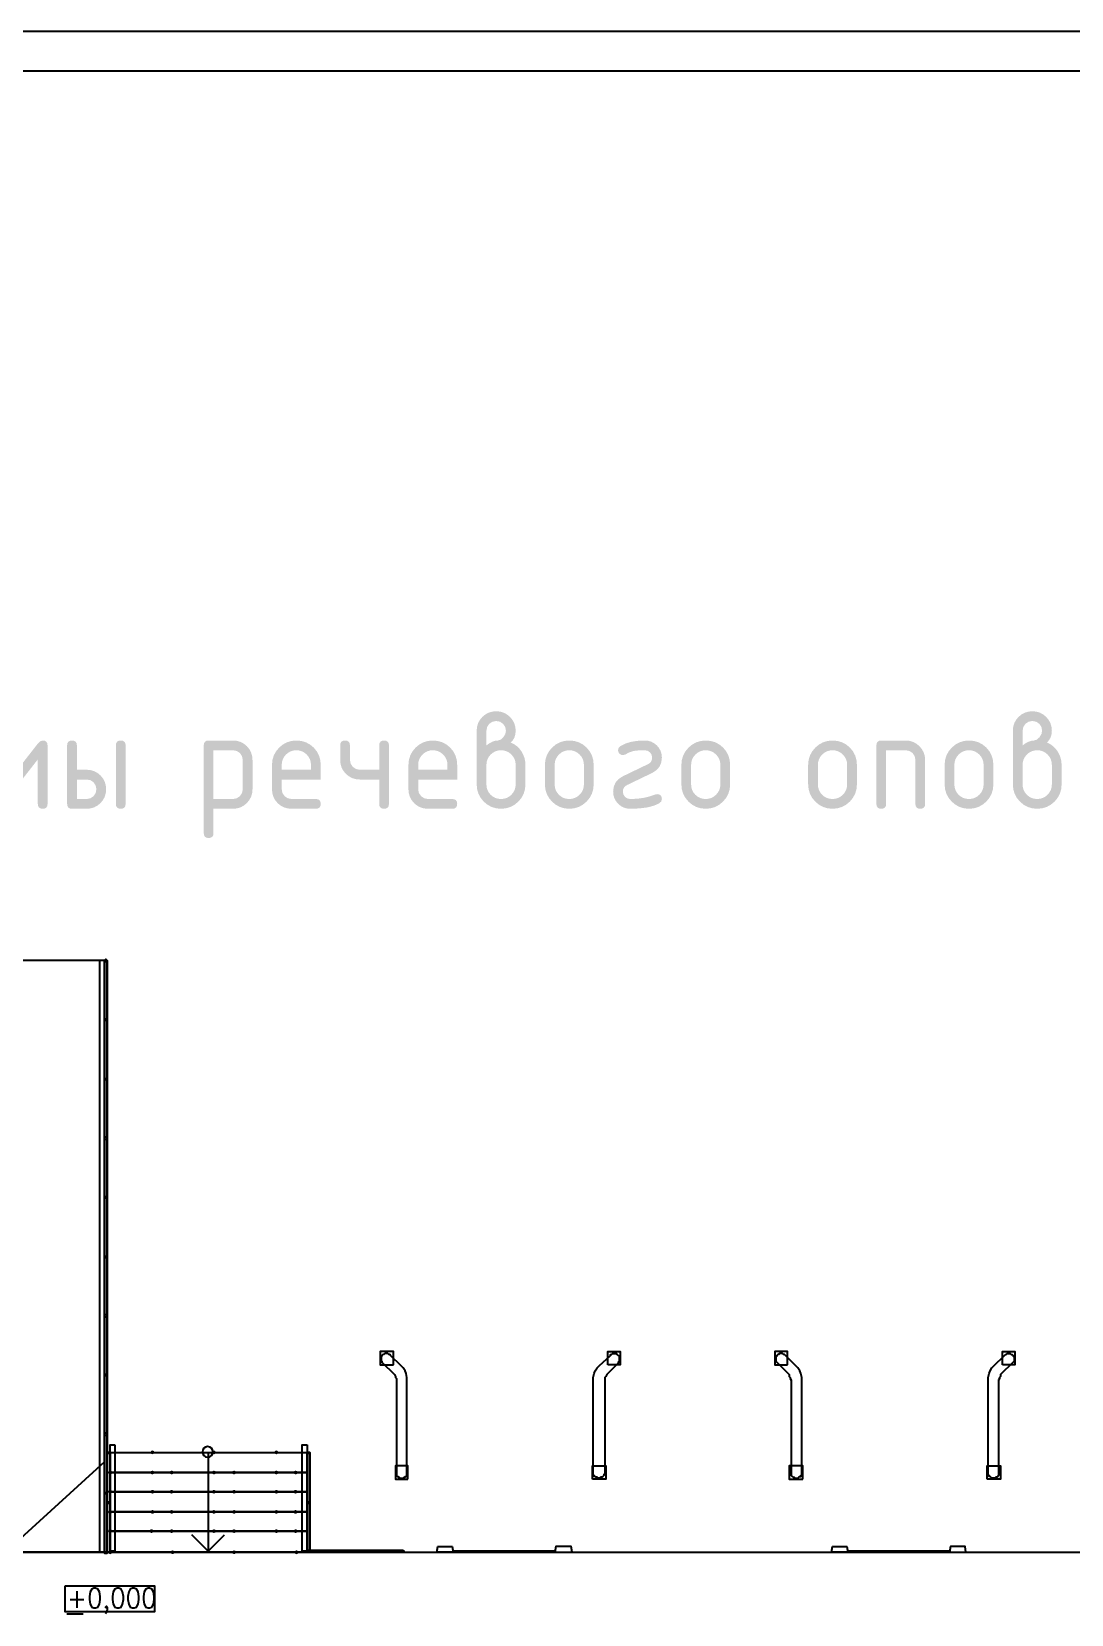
# Model space of a CAD drawing. Header units: millimetres. Extents: x 0 to 420, y 0 to 297.
# Drawn here: x 243.8 to 289.6, y 227.2 to 296.9 of the extents above; entities that cross this region are included whole.
import ezdxf

# ---------------------------------------------------------------- set-up
doc = ezdxf.new("R2010")
doc.units = ezdxf.units.MM
doc.layers.get('0').update_dxf_attribs({"linetype": 'CONTINUOUS'})
doc.styles.get("Standard").update_dxf_attribs({"font": 'STANDARD'})

msp = doc.modelspace()

# ---------------------------------------------------------------- hatches: boundary and pattern name
at = {"true_color": 0x000007}
h = msp.add_hatch(color=0, dxfattribs=at)
h.paths.add_polyline_path([(263.809347, 265.471891), (263.943068, 265.565624), (264.071312, 265.632639), (264.193975, 265.672887), (264.310953, 265.686314), (264.439455, 265.723659), (264.558449, 265.836245), (264.641544, 265.976047), (264.669243, 266.116262), (264.638237, 266.283694), (264.545219, 266.422186), (264.406727, 266.515204), (264.239295, 266.54621), (264.073448, 266.514791), (263.934473, 266.420533), (263.840491, 266.281627), (263.809347, 266.116262)], flags=0)
h.paths.add_polyline_path([(264.883666, 265.598671), (265.024114, 265.527478), (265.14942, 265.437992), (265.259534, 265.330315), (265.354403, 265.204552), (265.430454, 265.066154), (265.484904, 264.921296), (265.517649, 264.769927), (265.528587, 264.611995), (265.528587, 263.752651), (265.50895, 263.536419), (265.450039, 263.337448), (265.351854, 263.155633), (265.214395, 262.990871), (265.049039, 262.854136), (264.867198, 262.756467), (264.668924, 262.697866), (264.454269, 262.678332), (264.238037, 262.697969), (264.039066, 262.75688), (263.857251, 262.855066), (263.692489, 262.992525), (263.555754, 263.157803), (263.458085, 263.339515), (263.399484, 263.537763), (263.37995, 263.752651), (263.37995, 266.116262), (263.395565, 266.289895), (263.442444, 266.449472), (263.520639, 266.594992), (263.630202, 266.726457), (263.762192, 266.835383), (263.90767, 266.91325), (264.066687, 266.960009), (264.239295, 266.975607), (264.412618, 266.959906), (264.572091, 266.912837), (264.717715, 266.834452), (264.84949, 266.724804), (264.958416, 266.592822), (265.036283, 266.447405), (265.083042, 266.288551), (265.09864, 266.116262), (265.085204, 265.961749), (265.044896, 265.82398), (264.977717, 265.702954)], flags=0)
h.paths.add_polyline_path([(265.09864, 263.752651), (265.09864, 264.611995), (265.086875, 264.740661), (265.051648, 264.85956), (264.993065, 264.96864), (264.911226, 265.067851), (264.812542, 265.150412), (264.703418, 265.209513), (264.58396, 265.245049), (264.454269, 265.256917), (264.323941, 265.245049), (264.204155, 265.209513), (264.094911, 265.150412), (263.996209, 265.067851), (263.914457, 264.96864), (263.856063, 264.85956), (263.821026, 264.740661), (263.809347, 264.611995), (263.809347, 263.752651), (263.821026, 263.622642), (263.856063, 263.503019), (263.914457, 263.393836), (263.996209, 263.295142), (264.094911, 263.21339), (264.204155, 263.154996), (264.323941, 263.119959), (264.454269, 263.10828), (264.58396, 263.120062), (264.703418, 263.155409), (264.812542, 263.21432), (264.911226, 263.296796), (264.993065, 263.396006), (265.051648, 263.505086), (265.086875, 263.623985)], flags=0)
h = msp.add_hatch(color=0, dxfattribs=at)
h.paths.add_polyline_path([(287.440617, 265.471891), (287.574339, 265.565624), (287.702582, 265.632639), (287.825245, 265.672887), (287.942223, 265.686314), (288.070725, 265.723659), (288.189719, 265.836245), (288.272815, 265.976047), (288.300513, 266.116262), (288.269507, 266.283694), (288.17649, 266.422186), (288.037997, 266.515204), (287.870565, 266.54621), (287.704718, 266.514791), (287.565743, 266.420533), (287.471761, 266.281627), (287.440617, 266.116262)], flags=0)
h.paths.add_polyline_path([(288.514936, 265.598671), (288.655384, 265.527478), (288.780691, 265.437992), (288.890804, 265.330315), (288.985674, 265.204552), (289.061724, 265.066154), (289.116174, 264.921296), (289.14892, 264.769927), (289.159858, 264.611995), (289.159858, 263.752651), (289.140221, 263.536419), (289.08131, 263.337448), (288.983124, 263.155633), (288.845665, 262.990871), (288.680309, 262.854136), (288.498468, 262.756467), (288.300194, 262.697866), (288.085539, 262.678332), (287.869308, 262.697969), (287.670336, 262.75688), (287.488521, 262.855066), (287.32376, 262.992525), (287.187024, 263.157803), (287.089355, 263.339515), (287.030754, 263.537763), (287.011221, 263.752651), (287.011221, 266.116262), (287.026835, 266.289895), (287.073715, 266.449472), (287.15191, 266.594992), (287.261472, 266.726457), (287.393463, 266.835383), (287.53894, 266.91325), (287.697957, 266.960009), (287.870565, 266.975607), (288.043888, 266.959906), (288.203361, 266.912837), (288.348986, 266.834452), (288.48076, 266.724804), (288.589686, 266.592822), (288.667554, 266.447405), (288.714312, 266.288551), (288.72991, 266.116262), (288.716474, 265.961749), (288.676166, 265.82398), (288.608987, 265.702954)], flags=0)
h.paths.add_polyline_path([(288.72991, 263.752651), (288.72991, 264.611995), (288.718145, 264.740661), (288.682919, 264.85956), (288.624335, 264.96864), (288.542497, 265.067851), (288.443812, 265.150412), (288.334688, 265.209513), (288.21523, 265.245049), (288.085539, 265.256917), (287.955211, 265.245049), (287.835425, 265.209513), (287.726181, 265.150412), (287.627479, 265.067851), (287.545727, 264.96864), (287.487333, 264.85956), (287.452296, 264.740661), (287.440617, 264.611995), (287.440617, 263.752651), (287.452296, 263.622642), (287.487333, 263.503019), (287.545727, 263.393836), (287.627479, 263.295142), (287.726181, 263.21339), (287.835425, 263.154996), (287.955211, 263.119959), (288.085539, 263.10828), (288.21523, 263.120062), (288.334688, 263.155409), (288.443812, 263.21432), (288.542497, 263.296796), (288.624335, 263.396006), (288.682919, 263.505086), (288.718145, 263.623985)], flags=0)
for points in [[(243.17839, 263.752651), (242.318494, 264.852877), (242.318494, 262.893306), (242.305058, 262.799255), (242.26475, 262.732076), (242.197571, 262.691768), (242.10352, 262.678332), (242.009555, 262.691768), (241.942565, 262.732076), (241.902447, 262.799255), (241.889097, 262.893306), (241.889097, 265.471891), (241.902447, 265.565624), (241.942565, 265.632639), (242.009555, 265.672887), (242.10352, 265.686314), (242.211007, 265.65207), (242.318494, 265.549613), (243.17839, 264.449387), (244.037734, 265.549613), (244.145221, 265.65207), (244.252708, 265.686314), (244.346441, 265.672887), (244.413456, 265.632639), (244.453704, 265.565624), (244.467131, 265.471891), (244.467131, 262.893306), (244.453704, 262.799255), (244.413456, 262.732076), (244.346441, 262.691768), (244.252708, 262.678332), (244.158657, 262.691768), (244.091478, 262.732076), (244.05117, 262.799255), (244.037734, 262.893306), (244.037734, 264.852877)], [(259.514082, 265.471891), (259.514082, 262.893306), (259.500647, 262.799255), (259.460339, 262.732076), (259.39316, 262.691768), (259.299109, 262.678332), (259.205057, 262.691768), (259.137878, 262.732076), (259.09757, 262.799255), (259.084135, 262.893306), (259.084135, 263.967625), (258.22479, 263.967625), (258.053526, 263.983042), (257.895232, 264.029361), (257.749858, 264.106686), (257.617351, 264.21512), (257.507065, 264.345044), (257.428353, 264.487628), (257.381164, 264.642924), (257.365445, 264.810984), (257.365445, 265.471891), (257.378795, 265.565624), (257.418913, 265.632639), (257.485903, 265.672887), (257.579868, 265.686314), (257.673919, 265.672887), (257.741099, 265.632639), (257.781406, 265.565624), (257.794842, 265.471891), (257.794842, 264.826969), (257.826399, 264.663258), (257.921622, 264.524352), (258.06101, 264.42913), (258.22479, 264.397573), (259.084135, 264.397573), (259.084135, 265.471891), (259.09757, 265.565624), (259.137878, 265.632639), (259.205057, 265.672887), (259.299109, 265.686314), (259.39316, 265.672887), (259.460339, 265.632639), (259.500647, 265.565624)], [(271.328119, 263.322703), (271.42217, 263.309276), (271.489349, 263.269028), (271.529657, 263.202013), (271.543092, 263.10828), (271.512913, 262.998037), (271.422376, 262.915906), (271.187567, 262.811813), (270.896586, 262.737588), (270.549484, 262.693129), (270.146313, 262.678332), (269.995831, 262.691992), (269.856925, 262.73304), (269.729594, 262.801581), (269.613839, 262.897716), (269.517704, 263.013471), (269.449163, 263.140802), (269.408115, 263.279708), (269.394455, 263.43019), (269.421241, 263.649806), (269.501667, 263.836504), (269.635836, 263.990233), (269.823852, 264.110941), (270.937307, 264.647824), (271.014081, 264.697417), (271.069047, 264.761788), (271.102103, 264.840836), (271.113145, 264.934456), (271.08958, 265.057998), (271.018887, 265.162108), (270.914707, 265.233077), (270.790684, 265.256917), (270.618713, 265.254032), (270.470772, 265.245411), (270.346912, 265.231105), (270.247185, 265.211166), (270.092983, 265.157285), (269.924724, 265.067851), (269.823852, 265.041943), (269.744133, 265.058135), (269.673921, 265.106987), (269.62507, 265.176784), (269.608878, 265.256917), (269.637403, 265.362337), (269.72298, 265.445433), (269.931124, 265.550741), (270.17849, 265.626025), (270.465027, 265.671233), (270.790684, 265.686314), (270.941165, 265.672568), (271.080072, 265.63133), (271.207402, 265.562601), (271.323158, 265.466379), (271.419379, 265.35071), (271.488109, 265.223569), (271.529347, 265.084852), (271.543092, 264.934456), (271.516014, 264.714926), (271.434779, 264.528417), (271.299386, 264.374878), (271.109837, 264.254257), (270.006304, 263.723436), (269.926404, 263.671958), (269.869396, 263.605959), (269.835229, 263.525387), (269.823852, 263.43019), (269.847416, 263.306442), (269.91811, 263.202538), (270.02229, 263.131845), (270.146313, 263.10828), (270.450696, 263.120683), (270.735493, 263.15789), (271.000757, 263.219901), (271.246539, 263.306718)], [(280.996716, 262.893306), (280.996716, 265.471891), (281.010065, 265.565624), (281.050183, 265.632639), (281.117173, 265.672887), (281.211138, 265.686314), (282.286008, 265.686314), (282.457987, 265.670613), (282.616737, 265.623544), (282.762258, 265.54516), (282.89455, 265.435511), (283.004199, 265.303529), (283.082583, 265.158112), (283.129652, 264.999259), (283.145353, 264.826969), (283.145353, 262.893306), (283.131917, 262.799255), (283.091609, 262.732076), (283.02443, 262.691768), (282.930379, 262.678332), (282.836328, 262.691768), (282.769148, 262.732076), (282.728841, 262.799255), (282.715405, 262.893306), (282.715405, 264.826969), (282.684399, 264.994401), (282.591381, 265.132894), (282.453164, 265.225911), (282.286008, 265.256917), (281.426112, 265.256917), (281.426112, 262.893306), (281.412676, 262.799255), (281.372369, 262.732076), (281.305189, 262.691768), (281.211138, 262.678332), (281.117173, 262.691768), (281.050183, 262.732076), (281.010065, 262.799255)]]:
    msp.add_hatch(color=0, dxfattribs=at).paths.add_polyline_path(points, flags=0)
h = msp.add_hatch(color=0, dxfattribs=at)
h.paths.add_polyline_path([(247.048457, 263.537677), (247.032859, 263.364044), (246.9861, 263.204467), (246.908233, 263.058946), (246.799307, 262.927482), (246.667532, 262.818324), (246.521908, 262.740482), (246.362435, 262.693852), (246.189112, 262.678332), (245.54419, 262.678332), (245.450225, 262.691768), (245.383235, 262.732076), (245.343117, 262.799255), (245.329767, 262.893306), (245.329767, 265.471891), (245.343117, 265.565624), (245.383235, 265.632639), (245.450225, 265.672887), (245.54419, 265.686314), (245.638241, 265.672887), (245.705421, 265.632639), (245.745728, 265.565624), (245.759164, 265.471891), (245.759164, 264.397573), (246.189112, 264.397573), (246.362435, 264.381975), (246.521908, 264.335217), (246.667532, 264.257349), (246.799307, 264.148423), (246.908233, 264.01664), (246.9861, 263.870955), (247.032859, 263.711318)], flags=0)
h.paths.add_polyline_path([(246.61906, 263.537677), (246.588054, 263.705109), (246.495036, 263.843601), (246.356544, 263.936619), (246.189112, 263.967625), (245.759164, 263.967625), (245.759164, 263.10828), (246.189112, 263.10828), (246.354477, 263.139424), (246.493383, 263.233406), (246.587641, 263.371899)], flags=0)
h.paths.add_polyline_path([(247.478404, 265.471891), (247.49184, 265.565624), (247.532148, 265.632639), (247.599327, 265.672887), (247.693378, 265.686314), (247.787111, 265.672887), (247.854127, 265.632639), (247.894374, 265.565624), (247.907801, 265.471891), (247.907801, 262.893306), (247.894374, 262.799255), (247.854127, 262.732076), (247.787111, 262.691768), (247.693378, 262.678332), (247.599327, 262.691768), (247.532148, 262.732076), (247.49184, 262.799255), (247.478404, 262.893306)], flags=0)
h = msp.add_hatch(color=0, dxfattribs=at)
h.paths.add_polyline_path([(251.35094, 265.471891), (251.36429, 265.565624), (251.404408, 265.632639), (251.471398, 265.672887), (251.565363, 265.686314), (252.640233, 265.686314), (252.813556, 265.670716), (252.973029, 265.623958), (253.118653, 265.54609), (253.250428, 265.437165), (253.359353, 265.3057), (253.437221, 265.160179), (253.48398, 265.000602), (253.499577, 264.826969), (253.499577, 263.537677), (253.48398, 263.365388), (253.437221, 263.206534), (253.359353, 263.061117), (253.250428, 262.929135), (253.118653, 262.819254), (252.973029, 262.740895), (252.813556, 262.693956), (252.640233, 262.678332), (251.780337, 262.678332), (251.780337, 261.604014), (251.766901, 261.509963), (251.726594, 261.442783), (251.659414, 261.402476), (251.565363, 261.38904), (251.471398, 261.402476), (251.404408, 261.442783), (251.36429, 261.509963), (251.35094, 261.604014)], flags=0)
h.paths.add_polyline_path([(251.780337, 265.256917), (251.780337, 263.10828), (252.640233, 263.10828), (252.805322, 263.139424), (252.943952, 263.233406), (253.03821, 263.371899), (253.06963, 263.537677), (253.06963, 264.826969), (253.038624, 264.994401), (252.945606, 265.132894), (252.807389, 265.225911), (252.640233, 265.256917)], flags=0)
h = msp.add_hatch(color=0, dxfattribs=at)
h.paths.add_polyline_path([(255.432511, 265.256917), (255.303527, 265.245049), (255.184465, 265.209513), (255.075324, 265.150412), (254.976105, 265.067851), (254.89363, 264.96864), (254.834718, 264.85956), (254.799372, 264.740661), (254.78759, 264.611995), (254.78759, 264.397573), (256.076882, 264.397573), (256.076882, 264.611995), (256.065014, 264.740661), (256.029478, 264.85956), (255.970377, 264.96864), (255.887815, 265.067851), (255.788614, 265.150412), (255.679594, 265.209513), (255.560858, 265.245049)], flags=0)
h.paths.add_polyline_path([(254.78759, 263.967625), (254.78759, 263.537677), (254.819147, 263.373966), (254.914369, 263.23506), (255.053758, 263.139837), (255.217537, 263.10828), (256.291856, 263.10828), (256.385907, 263.094844), (256.453086, 263.054537), (256.493394, 262.987357), (256.50683, 262.893306), (256.493394, 262.799255), (256.453086, 262.732076), (256.385907, 262.691768), (256.291856, 262.678332), (255.217537, 262.678332), (255.043586, 262.693852), (254.883845, 262.740482), (254.738264, 262.818324), (254.606791, 262.927482), (254.497952, 263.058946), (254.420273, 263.204467), (254.373704, 263.364044), (254.358193, 263.537677), (254.358193, 264.611995), (254.37783, 264.826651), (254.436741, 265.024925), (254.534926, 265.206765), (254.672386, 265.372121), (254.837664, 265.509581), (255.019376, 265.607766), (255.217624, 265.666677), (255.432511, 265.686314), (255.649854, 265.666884), (255.849575, 265.608593), (256.031622, 265.511441), (256.195945, 265.375429), (256.331957, 265.211106), (256.429109, 265.029059), (256.4874, 264.829338), (256.50683, 264.611995), (256.50683, 263.967625)], flags=0)
h = msp.add_hatch(color=0, dxfattribs=at)
h.paths.add_polyline_path([(261.447016, 265.256917), (261.318032, 265.245049), (261.19897, 265.209513), (261.089829, 265.150412), (260.99061, 265.067851), (260.908135, 264.96864), (260.849223, 264.85956), (260.813877, 264.740661), (260.802095, 264.611995), (260.802095, 264.397573), (262.091387, 264.397573), (262.091387, 264.611995), (262.079519, 264.740661), (262.043983, 264.85956), (261.984882, 264.96864), (261.90232, 265.067851), (261.803119, 265.150412), (261.694099, 265.209513), (261.575363, 265.245049)], flags=0)
h.paths.add_polyline_path([(260.802095, 263.967625), (260.802095, 263.537677), (260.833652, 263.373966), (260.928874, 263.23506), (261.068263, 263.139837), (261.232042, 263.10828), (262.306361, 263.10828), (262.400412, 263.094844), (262.467591, 263.054537), (262.507899, 262.987357), (262.521335, 262.893306), (262.507899, 262.799255), (262.467591, 262.732076), (262.400412, 262.691768), (262.306361, 262.678332), (261.232042, 262.678332), (261.058091, 262.693852), (260.89835, 262.740482), (260.752769, 262.818324), (260.621296, 262.927482), (260.512457, 263.058946), (260.434778, 263.204467), (260.388209, 263.364044), (260.372698, 263.537677), (260.372698, 264.611995), (260.392335, 264.826651), (260.451246, 265.024925), (260.549431, 265.206765), (260.686891, 265.372121), (260.852169, 265.509581), (261.033881, 265.607766), (261.232129, 265.666677), (261.447016, 265.686314), (261.664359, 265.666884), (261.86408, 265.608593), (262.046127, 265.511441), (262.21045, 265.375429), (262.346462, 265.211106), (262.443614, 265.029059), (262.501905, 264.829338), (262.521335, 264.611995), (262.521335, 263.967625)], flags=0)
h = msp.add_hatch(color=0, dxfattribs=at)
h.paths.add_polyline_path([(266.387203, 263.752651), (266.387203, 264.611995), (266.40684, 264.826651), (266.465751, 265.024925), (266.563936, 265.206765), (266.701396, 265.372121), (266.866674, 265.509581), (267.048386, 265.607766), (267.246634, 265.666677), (267.461521, 265.686314), (267.678864, 265.666884), (267.878585, 265.608593), (268.060632, 265.511441), (268.224955, 265.375429), (268.360967, 265.211106), (268.458119, 265.029059), (268.51641, 264.829338), (268.53584, 264.611995), (268.53584, 263.752651), (268.516203, 263.537763), (268.457292, 263.339515), (268.359107, 263.157803), (268.221647, 262.992525), (268.056291, 262.855066), (267.874451, 262.75688), (267.676177, 262.697969), (267.461521, 262.678332), (267.246634, 262.697969), (267.048386, 262.75688), (266.866674, 262.855066), (266.701396, 262.992525), (266.563936, 263.157803), (266.465751, 263.339515), (266.40684, 263.537763)], flags=0)
h.paths.add_polyline_path([(268.105892, 263.752651), (268.105892, 264.611995), (268.094024, 264.740661), (268.058488, 264.85956), (267.999387, 264.96864), (267.916825, 265.067851), (267.817624, 265.150412), (267.708604, 265.209513), (267.589868, 265.245049), (267.461521, 265.256917), (267.332537, 265.245049), (267.213475, 265.209513), (267.104334, 265.150412), (267.005115, 265.067851), (266.92264, 264.96864), (266.863728, 264.85956), (266.828382, 264.740661), (266.8166, 264.611995), (266.8166, 263.752651), (266.828278, 263.622642), (266.863315, 263.503019), (266.921709, 263.393836), (267.003462, 263.295142), (267.102164, 263.21339), (267.211407, 263.154996), (267.331193, 263.119959), (267.461521, 263.10828), (267.589868, 263.120062), (267.708604, 263.155409), (267.817624, 263.21432), (267.916825, 263.296796), (267.999387, 263.396006), (268.058488, 263.505086), (268.094024, 263.623985)], flags=0)
h = msp.add_hatch(color=0, dxfattribs=at)
h.paths.add_polyline_path([(272.401708, 263.752651), (272.401708, 264.611995), (272.421345, 264.826651), (272.480256, 265.024925), (272.578441, 265.206765), (272.715901, 265.372121), (272.881179, 265.509581), (273.062891, 265.607766), (273.261139, 265.666677), (273.476026, 265.686314), (273.693369, 265.666884), (273.89309, 265.608593), (274.075137, 265.511441), (274.23946, 265.375429), (274.375472, 265.211106), (274.472624, 265.029059), (274.530915, 264.829338), (274.550345, 264.611995), (274.550345, 263.752651), (274.530708, 263.537763), (274.471797, 263.339515), (274.373612, 263.157803), (274.236152, 262.992525), (274.070796, 262.855066), (273.888956, 262.75688), (273.690682, 262.697969), (273.476026, 262.678332), (273.261139, 262.697969), (273.062891, 262.75688), (272.881179, 262.855066), (272.715901, 262.992525), (272.578441, 263.157803), (272.480256, 263.339515), (272.421345, 263.537763)], flags=0)
h.paths.add_polyline_path([(274.120397, 263.752651), (274.120397, 264.611995), (274.108529, 264.740661), (274.072993, 264.85956), (274.013892, 264.96864), (273.93133, 265.067851), (273.832129, 265.150412), (273.723109, 265.209513), (273.604373, 265.245049), (273.476026, 265.256917), (273.347042, 265.245049), (273.22798, 265.209513), (273.118839, 265.150412), (273.01962, 265.067851), (272.937145, 264.96864), (272.878233, 264.85956), (272.842887, 264.740661), (272.831105, 264.611995), (272.831105, 263.752651), (272.842783, 263.622642), (272.87782, 263.503019), (272.936214, 263.393836), (273.017967, 263.295142), (273.116669, 263.21339), (273.225912, 263.154996), (273.345698, 263.119959), (273.476026, 263.10828), (273.604373, 263.120062), (273.723109, 263.155409), (273.832129, 263.21432), (273.93133, 263.296796), (274.013892, 263.396006), (274.072993, 263.505086), (274.108529, 263.623985)], flags=0)
h = msp.add_hatch(color=0, dxfattribs=at)
h.paths.add_polyline_path([(277.989463, 263.752651), (277.989463, 264.611995), (278.0091, 264.826651), (278.068011, 265.024925), (278.166196, 265.206765), (278.303656, 265.372121), (278.468934, 265.509581), (278.650646, 265.607766), (278.848894, 265.666677), (279.063782, 265.686314), (279.281124, 265.666884), (279.480845, 265.608593), (279.662892, 265.511441), (279.827215, 265.375429), (279.963227, 265.211106), (280.060379, 265.029059), (280.11867, 264.829338), (280.1381, 264.611995), (280.1381, 263.752651), (280.118463, 263.537763), (280.059552, 263.339515), (279.961367, 263.157803), (279.823907, 262.992525), (279.658552, 262.855066), (279.476711, 262.75688), (279.278437, 262.697969), (279.063782, 262.678332), (278.848894, 262.697969), (278.650646, 262.75688), (278.468934, 262.855066), (278.303656, 262.992525), (278.166196, 263.157803), (278.068011, 263.339515), (278.0091, 263.537763)], flags=0)
h.paths.add_polyline_path([(279.708152, 263.752651), (279.708152, 264.611995), (279.696284, 264.740661), (279.660748, 264.85956), (279.601647, 264.96864), (279.519085, 265.067851), (279.419884, 265.150412), (279.310864, 265.209513), (279.192129, 265.245049), (279.063782, 265.256917), (278.934797, 265.245049), (278.815735, 265.209513), (278.706594, 265.150412), (278.607375, 265.067851), (278.5249, 264.96864), (278.465989, 264.85956), (278.430642, 264.740661), (278.41886, 264.611995), (278.41886, 263.752651), (278.430539, 263.622642), (278.465575, 263.503019), (278.52397, 263.393836), (278.605722, 263.295142), (278.704424, 263.21339), (278.813668, 263.154996), (278.933454, 263.119959), (279.063782, 263.10828), (279.192129, 263.120062), (279.310864, 263.155409), (279.419884, 263.21432), (279.519085, 263.296796), (279.601647, 263.396006), (279.660748, 263.505086), (279.696284, 263.623985)], flags=0)
h = msp.add_hatch(color=0, dxfattribs=at)
h.paths.add_polyline_path([(284.003968, 263.752651), (284.003968, 264.611995), (284.023605, 264.826651), (284.082516, 265.024925), (284.180701, 265.206765), (284.318161, 265.372121), (284.483439, 265.509581), (284.665151, 265.607766), (284.863399, 265.666677), (285.078287, 265.686314), (285.295629, 265.666884), (285.49535, 265.608593), (285.677397, 265.511441), (285.84172, 265.375429), (285.977732, 265.211106), (286.074884, 265.029059), (286.133175, 264.829338), (286.152605, 264.611995), (286.152605, 263.752651), (286.132968, 263.537763), (286.074057, 263.339515), (285.975872, 263.157803), (285.838412, 262.992525), (285.673057, 262.855066), (285.491216, 262.75688), (285.292942, 262.697969), (285.078287, 262.678332), (284.863399, 262.697969), (284.665151, 262.75688), (284.483439, 262.855066), (284.318161, 262.992525), (284.180701, 263.157803), (284.082516, 263.339515), (284.023605, 263.537763)], flags=0)
h.paths.add_polyline_path([(285.722657, 263.752651), (285.722657, 264.611995), (285.710789, 264.740661), (285.675253, 264.85956), (285.616152, 264.96864), (285.53359, 265.067851), (285.434389, 265.150412), (285.325369, 265.209513), (285.206634, 265.245049), (285.078287, 265.256917), (284.949302, 265.245049), (284.83024, 265.209513), (284.721099, 265.150412), (284.62188, 265.067851), (284.539405, 264.96864), (284.480494, 264.85956), (284.445147, 264.740661), (284.433365, 264.611995), (284.433365, 263.752651), (284.445044, 263.622642), (284.48008, 263.503019), (284.538475, 263.393836), (284.620227, 263.295142), (284.718929, 263.21339), (284.828173, 263.154996), (284.947959, 263.119959), (285.078287, 263.10828), (285.206634, 263.120062), (285.325369, 263.155409), (285.434389, 263.21432), (285.53359, 263.296796), (285.616152, 263.396006), (285.675253, 263.505086), (285.710789, 263.623985)], flags=0)
at = {"true_color": 0x0000fe}
for points in [[(249.174, 234.315), (249.149129, 234.255204), (249.089333, 234.230333), (249.029538, 234.255204), (249.004667, 234.315), (249.029537, 234.374796), (249.089333, 234.399667), (249.149129, 234.374796)], [(251.883333, 234.315), (251.858462, 234.255204), (251.798667, 234.230333), (251.738871, 234.255204), (251.714, 234.315), (251.738871, 234.374796), (251.798667, 234.399667), (251.858462, 234.374796)], [(254.635, 234.315), (254.610129, 234.255204), (254.550333, 234.230333), (254.490538, 234.255204), (254.465667, 234.315), (254.490537, 234.374796), (254.550333, 234.399667), (254.610129, 234.374796)], [(247.311333, 233.426), (247.286462, 233.366204), (247.226667, 233.341333), (247.166871, 233.366204), (247.142, 233.426), (247.166871, 233.485796), (247.226667, 233.510667), (247.286462, 233.485796)], [(249.174, 233.426), (249.149129, 233.366204), (249.089333, 233.341333), (249.029538, 233.366204), (249.004667, 233.426), (249.029537, 233.485796), (249.089333, 233.510667), (249.149129, 233.485796)], [(250.020667, 233.426), (249.995796, 233.366204), (249.936, 233.341333), (249.876204, 233.366204), (249.851333, 233.426), (249.876204, 233.485796), (249.936, 233.510667), (249.995796, 233.485796)], [(251.883333, 233.426), (251.858462, 233.366204), (251.798667, 233.341333), (251.738871, 233.366204), (251.714, 233.426), (251.738871, 233.485796), (251.798667, 233.510667), (251.858462, 233.485796)], [(252.772333, 233.426), (252.747462, 233.366204), (252.687667, 233.341333), (252.627871, 233.366204), (252.603, 233.426), (252.627871, 233.485796), (252.687667, 233.510667), (252.747462, 233.485796)], [(254.635, 233.426), (254.610129, 233.366204), (254.550333, 233.341333), (254.490538, 233.366204), (254.465667, 233.426), (254.490537, 233.485796), (254.550333, 233.510667), (254.610129, 233.485796)], [(255.481667, 233.426), (255.456796, 233.366204), (255.397, 233.341333), (255.337204, 233.366204), (255.312333, 233.426), (255.337204, 233.485796), (255.397, 233.510667), (255.456796, 233.485796)], [(247.311333, 232.579333), (247.286462, 232.519537), (247.226667, 232.494667), (247.166871, 232.519537), (247.142, 232.579333), (247.166871, 232.639129), (247.226667, 232.664), (247.286462, 232.639129)], [(249.174, 232.579333), (249.149129, 232.519537), (249.089333, 232.494667), (249.029538, 232.519537), (249.004667, 232.579333), (249.029537, 232.639129), (249.089333, 232.664), (249.149129, 232.639129)], [(250.020667, 232.579333), (249.995796, 232.519537), (249.936, 232.494667), (249.876204, 232.519537), (249.851333, 232.579333), (249.876204, 232.639129), (249.936, 232.664), (249.995796, 232.639129)], [(251.883333, 232.579333), (251.858462, 232.519537), (251.798667, 232.494667), (251.738871, 232.519537), (251.714, 232.579333), (251.738871, 232.639129), (251.798667, 232.664), (251.858462, 232.639129)], [(252.772333, 232.579333), (252.747462, 232.519537), (252.687667, 232.494667), (252.627871, 232.519537), (252.603, 232.579333), (252.627871, 232.639129), (252.687667, 232.664), (252.747462, 232.639129)], [(254.635, 232.579333), (254.610129, 232.519537), (254.550333, 232.494667), (254.490538, 232.519537), (254.465667, 232.579333), (254.490537, 232.639129), (254.550333, 232.664), (254.610129, 232.639129)], [(255.481667, 232.579333), (255.456796, 232.519537), (255.397, 232.494667), (255.337204, 232.519537), (255.312333, 232.579333), (255.337204, 232.639129), (255.397, 232.664), (255.456796, 232.639129)], [(247.311333, 231.690333), (247.286462, 231.630537), (247.226667, 231.605667), (247.166871, 231.630537), (247.142, 231.690333), (247.166871, 231.750129), (247.226667, 231.775), (247.286462, 231.750129)], [(249.174, 231.690333), (249.149129, 231.630537), (249.089333, 231.605667), (249.029538, 231.630537), (249.004667, 231.690333), (249.029537, 231.750129), (249.089333, 231.775), (249.149129, 231.750129)], [(250.020667, 231.690333), (249.995796, 231.630537), (249.936, 231.605667), (249.876204, 231.630537), (249.851333, 231.690333), (249.876204, 231.750129), (249.936, 231.775), (249.995796, 231.750129)], [(251.883333, 231.690333), (251.858462, 231.630537), (251.798667, 231.605667), (251.738871, 231.630537), (251.714, 231.690333), (251.738871, 231.750129), (251.798667, 231.775), (251.858462, 231.750129)], [(252.772333, 231.690333), (252.747462, 231.630537), (252.687667, 231.605667), (252.627871, 231.630537), (252.603, 231.690333), (252.627871, 231.750129), (252.687667, 231.775), (252.747462, 231.750129)], [(254.635, 231.690333), (254.610129, 231.630537), (254.550333, 231.605667), (254.490538, 231.630537), (254.465667, 231.690333), (254.490537, 231.750129), (254.550333, 231.775), (254.610129, 231.750129)], [(255.481667, 231.690333), (255.456796, 231.630537), (255.397, 231.605667), (255.337204, 231.630537), (255.312333, 231.690333), (255.337204, 231.750129), (255.397, 231.775), (255.456796, 231.750129)], [(247.311333, 230.843667), (247.286462, 230.783871), (247.226667, 230.759), (247.166871, 230.783871), (247.142, 230.843667), (247.166871, 230.903462), (247.226667, 230.928333), (247.286462, 230.903463)], [(249.131667, 230.843667), (249.106796, 230.783871), (249.047, 230.759), (248.987204, 230.783871), (248.962333, 230.843667), (248.987204, 230.903462), (249.047, 230.928333), (249.106796, 230.903463)], [(250.020667, 230.843667), (249.995796, 230.783871), (249.936, 230.759), (249.876204, 230.783871), (249.851333, 230.843667), (249.876204, 230.903462), (249.936, 230.928333), (249.995796, 230.903463)], [(251.883333, 230.843667), (251.858462, 230.783871), (251.798667, 230.759), (251.738871, 230.783871), (251.714, 230.843667), (251.738871, 230.903462), (251.798667, 230.928333), (251.858462, 230.903463)], [(252.772333, 230.843667), (252.747462, 230.783871), (252.687667, 230.759), (252.627871, 230.783871), (252.603, 230.843667), (252.627871, 230.903462), (252.687667, 230.928333), (252.747462, 230.903463)], [(254.635, 230.843667), (254.610129, 230.783871), (254.550333, 230.759), (254.490538, 230.783871), (254.465667, 230.843667), (254.490537, 230.903462), (254.550333, 230.928333), (254.610129, 230.903463)], [(255.481667, 230.843667), (255.456796, 230.783871), (255.397, 230.759), (255.337204, 230.783871), (255.312333, 230.843667), (255.337204, 230.903462), (255.397, 230.928333), (255.456796, 230.903463)], [(247.311333, 229.912333), (247.286462, 229.852537), (247.226667, 229.827667), (247.166871, 229.852537), (247.142, 229.912333), (247.166871, 229.972129), (247.226667, 229.997), (247.286462, 229.972129)], [(247.311333, 229.912333), (247.286462, 229.852537), (247.226667, 229.827667), (247.166871, 229.852537), (247.142, 229.912333), (247.166871, 229.972129), (247.226667, 229.997), (247.286462, 229.972129)], [(250.063, 229.912333), (250.038129, 229.852537), (249.978333, 229.827667), (249.918538, 229.852537), (249.893667, 229.912333), (249.918537, 229.972129), (249.978333, 229.997), (250.038129, 229.972129)], [(252.772333, 229.912333), (252.747462, 229.852537), (252.687667, 229.827667), (252.627871, 229.852537), (252.603, 229.912333), (252.627871, 229.972129), (252.687667, 229.997), (252.747462, 229.972129)], [(255.524, 229.912333), (255.499129, 229.852537), (255.439333, 229.827667), (255.379538, 229.852537), (255.354667, 229.912333), (255.379537, 229.972129), (255.439333, 229.997), (255.499129, 229.972129)]]:
    msp.add_hatch(color=0, dxfattribs=at).paths.add_polyline_path(points, flags=0)
at = {"true_color": 0x0000fc}
h = msp.add_hatch(color=0, dxfattribs=at)
h.paths.add_polyline_path([(266.827, 229.954667), (262.339667, 229.954667), (266.827, 229.912333)], flags=0)
h.paths.add_polyline_path([(262.339667, 229.954667), (266.827, 229.912333), (262.339667, 229.912333)], flags=0)
h = msp.add_hatch(color=0, dxfattribs=at)
h.paths.add_polyline_path([(284.226, 229.954667), (279.738667, 229.954667), (284.226, 229.912333)], flags=0)
h.paths.add_polyline_path([(279.738667, 229.954667), (284.226, 229.912333), (279.738667, 229.912333)], flags=0)

# ---------------------------------------------------------------- linework, layer by layer
at = {"color": 0, "true_color": 0x000007}
for points in [[(0.211668, 0), (420.073667, 0), (420.073667, 296.925999), (0.211668, 296.925999)], [(7.239002, 1.735667), (418.338, 1.735667), (418.338, 295.190332), (7.239002, 295.190332)], [(246.888, 229.912333), (246.972667, 229.912333), (246.972667, 255.989667), (246.761, 255.989667), (246.761, 229.912333)], [(247.099667, 255.989667), (247.057333, 255.989667), (247.057333, 256.032), (247.015, 256.032), (247.015, 255.989667), (246.972667, 255.989667), (246.972667, 255.947333), (247.015, 255.947333), (247.057333, 255.947333), (247.099667, 255.947333)], [(246.972667, 229.912333), (246.972667, 255.989667), (247.099667, 255.989667), (247.099667, 229.912333), (246.972667, 229.912333), (246.972667, 255.989667), (247.099667, 255.989667), (247.099667, 229.912333), (246.972667, 229.912333), (246.972667, 255.989667), (247.099667, 255.989667), (247.099667, 229.912333), (246.972667, 229.912333), (246.972667, 255.989667), (247.099667, 255.989667), (247.099667, 229.912333), (246.972667, 229.912333), (247.099667, 229.912333), (247.099667, 255.989667), (246.972667, 255.989667)], [(246.972667, 253.365), (247.099667, 253.365), (247.099667, 253.407333), (246.972667, 253.407333)], [(246.972667, 250.740333), (247.099667, 250.740333), (247.099667, 250.782667), (246.972667, 250.782667)], [(246.972667, 248.115667), (247.099667, 248.115667), (247.099667, 248.200333), (246.972667, 248.200333)], [(246.972667, 245.533333), (247.099667, 245.533333), (247.099667, 245.575667), (246.972667, 245.575667)], [(246.972667, 242.908667), (247.099667, 242.908667), (247.099667, 242.951), (246.972667, 242.951)], [(246.972667, 240.284), (247.099667, 240.284), (247.099667, 240.368667), (246.972667, 240.368667)], [(259.715, 238.167333), (259.715, 238.76), (259.122333, 238.76), (259.122333, 238.167333)], [(260.307667, 233.426), (260.307667, 237.49), (260.307667, 237.617), (260.265333, 237.786333), (260.223, 237.913333), (260.138333, 238.040333), (260.053667, 238.125), (259.588, 238.590667), (259.545667, 238.633), (259.503333, 238.633), (259.461, 238.675333), (259.418667, 238.675333), (259.376333, 238.675333), (259.334, 238.675333), (259.291667, 238.633), (259.249333, 238.633), (259.207, 238.590667), (259.207, 238.548333), (259.164667, 238.506), (259.164667, 238.463667), (259.164667, 238.421333), (259.164667, 238.379), (259.207, 238.336667), (259.207, 238.294333), (259.249333, 238.252), (259.715, 237.786333), (259.757333, 237.744), (259.799667, 237.659333), (259.799667, 237.617), (259.842, 237.574667), (259.842, 237.49), (259.842, 233.426), (259.842, 233.383667), (259.842, 233.341333), (259.842, 233.299), (259.884333, 233.256667), (259.926667, 233.256667), (259.926667, 233.214333), (259.969, 233.214333), (260.011333, 233.172), (260.053667, 233.172), (260.096, 233.172), (260.138333, 233.172), (260.180667, 233.214333), (260.223, 233.214333), (260.223, 233.256667), (260.265333, 233.256667), (260.307667, 233.299), (260.307667, 233.341333), (260.307667, 233.383667)], [(268.520333, 233.426), (268.520333, 237.49), (268.520333, 237.617), (268.562667, 237.786333), (268.605, 237.913333), (268.689667, 238.040333), (268.774333, 238.125), (269.282333, 238.590667), (269.282333, 238.633), (269.324667, 238.633), (269.367, 238.675333), (269.409333, 238.675333), (269.451667, 238.675333), (269.494, 238.675333), (269.536333, 238.675333), (269.578667, 238.633), (269.621, 238.590667), (269.663333, 238.548333), (269.663333, 238.506), (269.663333, 238.463667), (269.663333, 238.421333), (269.663333, 238.379), (269.663333, 238.336667), (269.621, 238.294333), (269.621, 238.252), (269.155333, 237.786333), (269.113, 237.744), (269.070667, 237.659333), (269.028333, 237.617), (269.028333, 237.574667), (269.028333, 237.49), (269.028333, 233.426), (269.028333, 233.383667), (268.986, 233.341333), (268.986, 233.299), (268.943667, 233.256667), (268.901333, 233.214333), (268.859, 233.214333), (268.816667, 233.172), (268.774333, 233.172), (268.732, 233.172), (268.689667, 233.172), (268.689667, 233.214333), (268.647333, 233.214333), (268.605, 233.256667), (268.562667, 233.256667), (268.562667, 233.299), (268.520333, 233.341333), (268.520333, 233.383667)], [(269.155333, 238.167333), (269.155333, 238.76), (269.705667, 238.76), (269.705667, 238.167333)], [(277.071667, 238.167333), (277.071667, 238.76), (276.521333, 238.76), (276.521333, 238.167333)], [(277.706667, 233.426), (277.706667, 237.49), (277.706667, 237.617), (277.664333, 237.786333), (277.622, 237.913333), (277.537333, 238.040333), (277.452667, 238.125), (276.987, 238.590667), (276.944667, 238.633), (276.902333, 238.633), (276.86, 238.675333), (276.817667, 238.675333), (276.775333, 238.675333), (276.733, 238.675333), (276.690667, 238.633), (276.648333, 238.633), (276.606, 238.590667), (276.606, 238.548333), (276.563667, 238.506), (276.563667, 238.463667), (276.563667, 238.421333), (276.563667, 238.379), (276.563667, 238.336667), (276.606, 238.294333), (276.648333, 238.252), (277.114, 237.786333), (277.156333, 237.744), (277.156333, 237.659333), (277.198667, 237.617), (277.198667, 237.574667), (277.241, 237.49), (277.241, 233.426), (277.241, 233.383667), (277.241, 233.341333), (277.241, 233.299), (277.283333, 233.256667), (277.325667, 233.214333), (277.368, 233.214333), (277.410333, 233.172), (277.452667, 233.172), (277.495, 233.172), (277.537333, 233.172), (277.579667, 233.214333), (277.622, 233.256667), (277.664333, 233.256667), (277.664333, 233.299), (277.706667, 233.341333), (277.706667, 233.383667)], [(285.919333, 233.426), (285.919333, 237.49), (285.919333, 237.617), (285.961667, 237.786333), (286.004, 237.913333), (286.088667, 238.040333), (286.173333, 238.125), (286.639, 238.590667), (286.681333, 238.633), (286.723667, 238.633), (286.766, 238.675333), (286.808333, 238.675333), (286.850667, 238.675333), (286.893, 238.675333), (286.935333, 238.633), (286.977667, 238.633), (287.02, 238.590667), (287.02, 238.548333), (287.062333, 238.506), (287.062333, 238.463667), (287.062333, 238.421333), (287.062333, 238.379), (287.062333, 238.336667), (287.02, 238.294333), (286.977667, 238.252), (286.512, 237.786333), (286.469667, 237.744), (286.469667, 237.659333), (286.427333, 237.617), (286.427333, 237.574667), (286.385, 237.49), (286.385, 233.426), (286.385, 233.383667), (286.385, 233.341333), (286.385, 233.299), (286.342667, 233.256667), (286.300333, 233.214333), (286.258, 233.214333), (286.215667, 233.172), (286.173333, 233.172), (286.131, 233.172), (286.088667, 233.172), (286.046333, 233.214333), (286.004, 233.256667), (285.961667, 233.256667), (285.961667, 233.299), (285.919333, 233.341333), (285.919333, 233.383667)], [(286.554333, 238.167333), (286.554333, 238.76), (287.104667, 238.76), (287.104667, 238.167333)], [(246.972667, 237.701667), (247.099667, 237.701667), (247.099667, 237.744), (246.972667, 237.744)], [(246.972667, 235.077), (247.099667, 235.077), (247.099667, 235.161667), (246.972667, 235.161667)], [(247.438333, 234.653667), (247.438333, 234.315), (247.438333, 229.954667), (247.226667, 229.954667), (247.226667, 234.315), (247.226667, 234.653667)], [(255.905, 234.653667), (255.905, 234.315), (255.905, 229.954667), (255.693333, 229.954667), (255.693333, 234.315), (255.693333, 234.653667)], [(247.226667, 234.315), (247.226667, 229.912333), (247.099667, 229.912333), (247.099667, 234.315), (247.226667, 234.315), (247.226667, 229.912333), (247.099667, 229.912333), (247.099667, 234.315), (247.226667, 234.315), (247.226667, 229.912333), (247.099667, 229.912333), (247.099667, 234.315), (247.226667, 234.315), (247.099667, 234.315), (247.099667, 229.912333), (247.226667, 229.912333)], [(247.226667, 234.315), (247.099667, 234.315), (247.099667, 229.912333), (247.226667, 229.912333)], [(247.099667, 234.315), (247.099667, 234.272667), (247.226667, 234.272667), (247.226667, 234.315)], [(247.226667, 234.315), (255.905, 234.315), (255.905, 233.426), (247.226667, 233.426)], [(256.032, 234.315), (256.032, 229.912333), (255.905, 229.912333), (255.905, 234.315), (256.032, 234.315), (256.032, 229.912333), (255.905, 229.912333), (255.905, 234.315), (256.032, 234.315), (256.032, 229.912333), (255.905, 229.912333), (255.905, 234.315), (256.032, 234.315), (255.905, 234.315), (255.905, 229.912333), (256.032, 229.912333)], [(256.032, 234.315), (255.905, 234.315), (255.905, 229.912333), (256.032, 229.912333)], [(256.032, 234.272667), (256.032, 234.315), (255.905, 234.315), (255.905, 234.272667)], [(260.35, 233.129667), (260.35, 233.722333), (259.799667, 233.722333), (259.799667, 233.129667)], [(268.478, 233.129667), (268.478, 233.722333), (269.070667, 233.722333), (269.070667, 233.129667)], [(277.749, 233.129667), (277.749, 233.722333), (277.156333, 233.722333), (277.156333, 233.129667)], [(285.877, 233.129667), (285.877, 233.722333), (286.469667, 233.722333), (286.469667, 233.129667)], [(247.226667, 233.426), (255.905, 233.426), (255.905, 232.579333), (247.226667, 232.579333)], [(246.972667, 232.494667), (247.099667, 232.494667), (247.099667, 232.537), (246.972667, 232.537)], [(247.226667, 232.579333), (255.905, 232.579333), (255.905, 231.690333), (247.226667, 231.690333)], [(247.226667, 232.113667), (247.099667, 232.113667), (247.099667, 232.071333), (247.226667, 232.071333)], [(247.226667, 231.690333), (255.905, 231.690333), (255.905, 230.843667), (247.226667, 230.843667)], [(256.032, 232.113667), (255.905, 232.113667), (255.905, 232.071333), (256.032, 232.071333)], [(247.226667, 230.843667), (255.905, 230.843667), (255.905, 229.954667), (255.905, 229.912333), (247.226667, 229.912333), (247.226667, 229.954667)], [(116.416667, 229.912333), (377.994333, 229.912333), (377.994333, 221.276333), (116.416667, 221.276333)], [(247.099667, 229.912333), (247.057333, 229.912333), (247.015, 229.912333), (246.972667, 229.912333), (246.972667, 229.87), (247.015, 229.87), (247.057333, 229.87), (247.099667, 229.87)], [(260.138333, 229.912333), (255.905, 229.912333), (255.905, 229.997), (260.138333, 229.997), (260.138333, 229.912333), (255.905, 229.912333), (255.905, 229.997), (260.138333, 229.997), (260.138333, 229.912333), (255.905, 229.912333), (255.905, 229.997), (260.138333, 229.997), (260.138333, 229.912333), (255.905, 229.912333), (255.905, 229.997), (260.138333, 229.997), (260.138333, 229.912333), (260.138333, 229.997), (255.905, 229.997), (255.905, 229.912333)], [(258.064, 229.912333), (258.064, 229.997), (257.979333, 229.997), (257.979333, 229.912333)], [(260.138333, 229.997), (260.096, 229.997), (260.096, 229.954667), (260.096, 229.912333), (260.138333, 229.912333), (260.138333, 229.954667), (260.180667, 229.954667), (260.138333, 229.954667)], [(261.62, 229.912333), (261.662333, 230.166333), (261.704667, 230.166333), (262.297333, 230.166333), (262.339667, 229.912333)], [(262.805333, 229.954667), (262.339667, 229.954667), (262.805333, 229.954667), (263.652, 229.954667)], [(262.339667, 229.954667), (262.509, 229.954667), (262.339667, 229.954667), (263.059333, 229.954667)], [(266.827, 229.954667), (262.339667, 229.954667), (262.339667, 229.912333), (266.827, 229.912333)], [(263.355667, 229.954667), (262.805333, 229.954667), (263.355667, 229.954667), (264.244667, 229.954667)], [(263.948333, 229.954667), (263.355667, 229.954667), (263.948333, 229.954667), (264.837333, 229.954667)], [(264.541, 229.954667), (263.948333, 229.954667), (264.541, 229.954667), (265.387667, 229.954667)], [(265.091333, 229.954667), (264.541, 229.954667), (265.091333, 229.954667), (265.980333, 229.954667)], [(265.684, 229.954667), (265.091333, 229.954667), (265.684, 229.954667), (266.573, 229.954667), (265.684, 229.954667), (265.091333, 229.954667), (265.684, 229.954667), (266.573, 229.954667)], [(266.276667, 229.954667), (265.684, 229.954667), (266.276667, 229.954667), (266.827, 229.954667)], [(266.827, 229.954667), (266.276667, 229.954667)], [(267.589, 229.912333), (267.546667, 230.166333), (267.504333, 230.166333), (266.911667, 230.166333), (266.869333, 230.166333), (266.827, 229.912333)], [(279.019, 229.912333), (279.061333, 230.166333), (279.103667, 230.166333), (279.696333, 230.166333), (279.738667, 229.912333)], [(280.162, 229.954667), (279.738667, 229.954667), (280.162, 229.954667), (281.051, 229.954667)], [(279.738667, 229.954667), (279.908, 229.954667), (279.738667, 229.954667), (280.458333, 229.954667)], [(284.226, 229.954667), (279.738667, 229.954667), (279.738667, 229.912333), (284.226, 229.912333)], [(280.754667, 229.954667), (280.162, 229.954667), (280.754667, 229.954667), (281.643667, 229.954667)], [(281.347333, 229.954667), (280.754667, 229.954667), (281.347333, 229.954667), (282.194, 229.954667)], [(281.94, 229.954667), (281.347333, 229.954667), (281.94, 229.954667), (282.786667, 229.954667)], [(282.490333, 229.954667), (281.94, 229.954667), (282.490333, 229.954667), (283.379333, 229.954667)], [(283.083, 229.954667), (282.490333, 229.954667), (283.083, 229.954667), (283.929667, 229.954667), (283.083, 229.954667), (282.490333, 229.954667), (283.083, 229.954667), (283.929667, 229.954667)], [(283.675667, 229.954667), (283.083, 229.954667), (283.675667, 229.954667), (284.226, 229.954667)], [(284.226, 229.954667), (283.675667, 229.954667)], [(284.945667, 229.912333), (284.903333, 230.166333), (284.310667, 230.166333), (284.268333, 230.166333), (284.226, 229.912333)], [(245.237, 228.430667), (249.174, 228.430667), (249.174, 227.287667), (245.237, 227.287667)]]:
    msp.add_lwpolyline(points, close=True, dxfattribs=at)
for points in [[(246.972667, 255.989667), (238.294333, 255.989667)], [(246.972667, 255.989667), (246.972667, 229.912333), (238.294333, 229.912333), (238.294333, 255.989667)], [(242.612333, 255.989667), (242.612333, 229.912333), (246.972667, 233.891667)], [(251.756333, 234.336167), (251.738039, 234.426804), (251.688145, 234.500812), (251.614137, 234.550705), (251.5235, 234.569), (251.432863, 234.550705), (251.358855, 234.500812), (251.308961, 234.426804), (251.290667, 234.336167)], [(247.226667, 234.315), (247.226667, 233.426)], [(251.544667, 234.315), (251.544667, 233.426), (251.544667, 230.843667), (251.544667, 229.954667), (250.825, 230.674333)], [(251.290667, 234.336167), (251.308961, 234.24553), (251.358855, 234.171522), (251.432863, 234.121628), (251.5235, 234.103333), (251.614137, 234.121628), (251.688145, 234.171522), (251.738039, 234.24553), (251.756333, 234.336167)], [(247.226667, 233.426), (247.226667, 232.579333)], [(247.226667, 232.579333), (247.226667, 231.690333)], [(247.226667, 231.690333), (247.226667, 230.843667)], [(247.226667, 230.843667), (247.226667, 229.912333)], [(251.544667, 229.954667), (252.264333, 230.674333)], [(245.321667, 227.202999), (246.041334, 227.202999)]]:
    msp.add_lwpolyline(points, dxfattribs=at)
at = {"color": 0, "true_color": 0x0000fc}
for points in [[(266.827, 229.954667), (262.339667, 229.954667), (266.827, 229.912333)], [(262.339667, 229.954667), (266.827, 229.912333), (262.339667, 229.912333)], [(284.226, 229.954667), (279.738667, 229.954667), (284.226, 229.912333)], [(279.738667, 229.954667), (284.226, 229.912333), (279.738667, 229.912333)]]:
    msp.add_lwpolyline(points, close=True, dxfattribs=at)

# ---------------------------------------------------------------- texts
at = {"color": 0, "true_color": 0x000007, "insert": (245.321667, 228.329031), "char_height": 0.872032, "width": 3.43968177, "attachment_point": 1}
msp.add_mtext('+0,000', dxfattribs=at)

doc.saveas('drawing.dxf')
